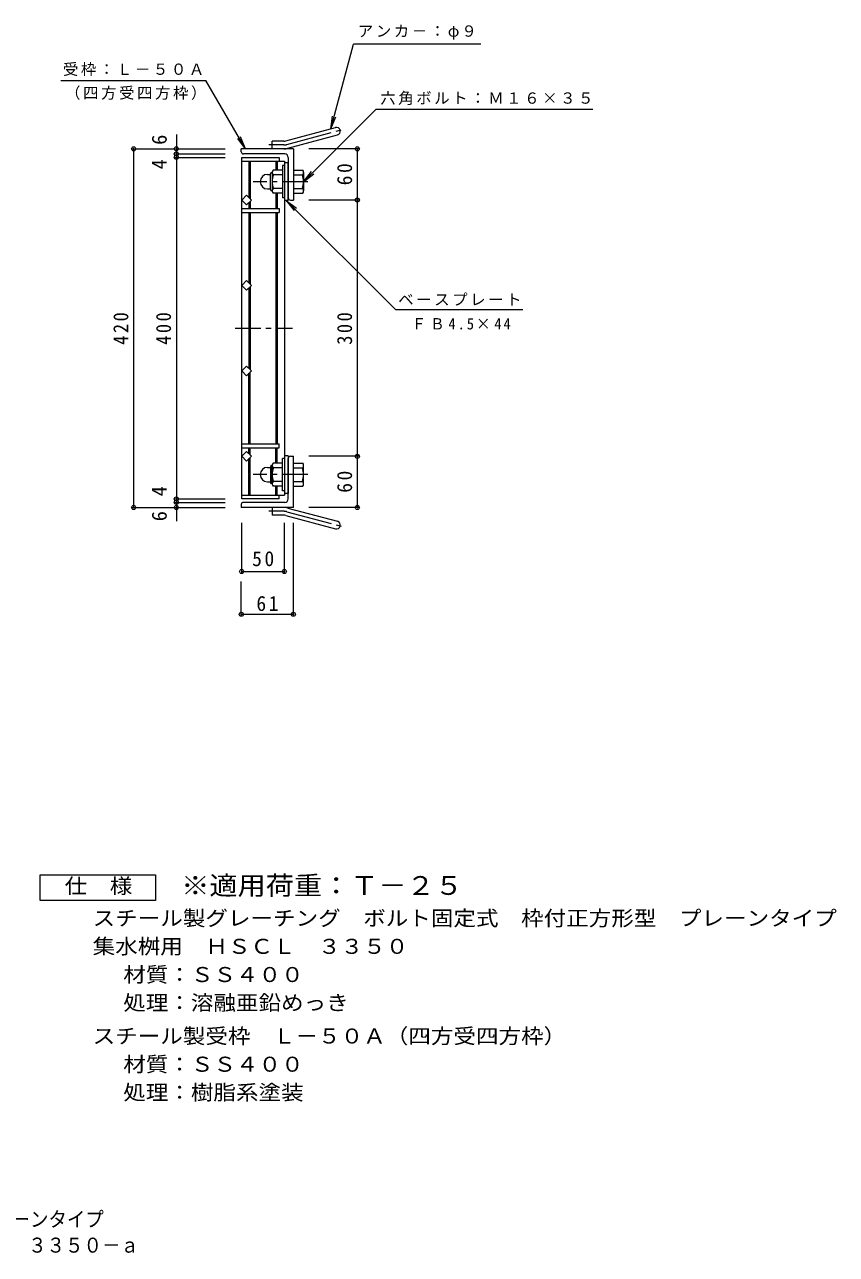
# Model space of a CAD drawing. Units: millimetres at full size, sheet at 1:6. Extents: x -788 to 1055, y -824 to 747.
# Drawn here: x 104 to 1055, y -824 to 616 of the extents above; entities that cross this region are included whole.
import ezdxf
from ezdxf.enums import TextEntityAlignment as Align

# ---------------------------------------------------------------- set-up
doc = ezdxf.new("R2010")
doc.units = ezdxf.units.MM
doc.header["$LTSCALE"] = 6
doc.header["$PDMODE"] = 32
doc.header["$PDSIZE"] = 4.8
doc.linetypes.add('CHAIN1', pattern=[8, 5, -1, 1, -1])
doc.linetypes.add('CHAIN2', pattern=[12, 9, -1, 1, -1])
for name, color, linetype, lineweight in [('E-1', 2, 'Continuous', 9), ('E-2', 3, 'Continuous', 9), ('E-4', 7, 'Continuous', 9), ('E-5', 7, 'Continuous', 9), ('F-5_F-5ﾚｲﾔ', 2, 'Continuous', 9)]:
    doc.layers.add(name, color=color, linetype=linetype, lineweight=lineweight)
doc.styles.add('ＭＳ ゴシック', font='')
doc.styles.get('ＭＳ ゴシック').set_extended_font_data('MS Gothic')

msp = doc.modelspace()

# ---------------------------------------------------------------- linework, layer by layer
at = {"layer": 'E-1'}
for p, q in [((410.187, 480.252), (468.378, 495.844)), ((394.042, 470.945), (394.042, 479.945)), ((407.857, 479.945), (394.042, 479.945)), ((412.516, 471.558), (470.707, 487.151)), ((419.042, 470.945), (358.042, 470.945)), ((358.042, 467.445), (358.042, 470.945)), ((409.042, 464.945), (360.542, 464.945)), ((413.042, 460.945), (413.042, 413.445)), ((419.042, 470.945), (419.042, 410.945)), ((406.242, 451.445), (406.242, 413.445)), ((408.542, 451.445), (406.242, 451.445)), ((388.732, 440.945), (392.242, 440.945)), ((392.242, 423.245), (392.242, 441.645)), ((394.042, 443.445), (394.242, 443.445)), ((394.242, 443.195), (394.242, 421.695)), ((406.242, 445.945), (395.281, 445.945)), ((406.242, 440.445), (395.281, 440.445)), ((419.042, 445.945), (430.004, 445.945)), ((419.042, 440.445), (430.004, 440.445)), ((431.243, 443.445), (431.042, 443.445)), ((431.042, 443.195), (431.042, 421.695)), ((388.742, 423.945), (392.242, 423.945)), ((394.042, 421.445), (394.242, 421.445)), ((406.242, 424.445), (395.281, 424.445)), ((406.242, 418.945), (395.281, 418.945)), ((419.042, 424.445), (430.004, 424.445)), ((419.042, 418.945), (430.004, 418.945)), ((431.243, 421.445), (431.042, 421.445)), ((408.542, 413.445), (406.242, 413.445)), ((415.542, 410.945), (419.042, 410.945)), ((406.242, 102.947), (395.281, 102.947)), ((408.542, 108.447), (406.242, 108.447)), ((413.042, 60.947), (413.042, 108.454)), ((415.542, 110.947), (419.042, 110.947)), ((419.042, 50.947), (419.042, 110.947)), ((419.042, 102.947), (430.004, 102.947)), ((388.742, 97.947), (392.242, 97.947)), ((392.242, 98.647), (392.242, 80.247)), ((394.042, 100.446), (394.242, 100.446)), ((394.242, 78.696), (394.242, 100.197)), ((406.242, 97.446), (395.281, 97.446)), ((419.042, 97.446), (430.004, 97.446)), ((431.243, 100.446), (431.042, 100.446)), ((431.042, 78.696), (431.042, 100.197)), ((388.732, 80.946), (392.242, 80.946)), ((394.042, 78.447), (394.242, 78.447)), ((406.242, 81.447), (395.281, 81.447)), ((406.242, 75.946), (395.281, 75.946)), ((419.042, 81.447), (430.004, 81.447)), ((419.042, 75.946), (430.004, 75.946)), ((431.243, 78.447), (431.042, 78.447)), ((358.042, 54.447), (358.042, 50.947)), ((419.042, 50.947), (358.042, 50.947)), ((409.042, 56.947), (360.542, 56.947)), ((394.042, 50.947), (394.042, 41.947)), ((412.516, 50.333), (470.707, 34.741)), ((407.857, 41.947), (394.042, 41.947)), ((410.187, 41.64), (468.378, 26.048))]:
    msp.add_line(p, q, dxfattribs=at)
at = {"layer": 'E-1', "linetype": 'CHAIN2'}
for p, q in [((411.351, 475.905), (476.518, 493.366)), ((407.857, 475.445), (390.237, 475.445)), ((407.857, 46.447), (390.237, 46.447)), ((411.351, 45.987), (476.518, 28.525))]:
    msp.add_line(p, q, dxfattribs=at)
at = {"layer": 'E-1', "linetype": 'CHAIN1'}
for p, q in [((436.159, 432.445), (371.941, 432.445)), ((436.159, 89.447), (371.941, 89.447))]:
    msp.add_line(p, q, dxfattribs=at)
at = {"layer": 'E-1'}
msp.add_lwpolyline([(408.542, 70.447), (406.242, 70.447), (406.242, 108.447)], dxfattribs=at)
for centre, radius, start, end in [((469.542, 491.497), 4.5, 285.00014, 104.99991), ((407.857, 488.945), 9, 270, 285.00002), ((360.542, 467.445), 2.5, 180, 270), ((407.857, 488.945), 18, 270, 285), ((409.042, 460.945), 4, 0, 90), ((388.732, 432.455), 8.49, 90, 180), ((388.742, 432.445), 8.5, 180, 270), ((394.042, 441.645), 1.8, 90, 180), ((398.402, 443.195), 4.16, 138.61835, 221.37988), ((418.243, 432.445), 24, 160.52881, 199.47119), ((407.042, 432.445), 24, 340.52881, 19.47119), ((426.882, 443.195), 4.16, 318.62012, 41.38165), ((394.042, 423.245), 1.8, 180, 270), ((398.402, 421.695), 4.16, 138.62012, 221.38165), ((426.882, 421.695), 4.16, 318.61835, 41.37988), ((415.542, 413.445), 2.5, 180, 270), ((398.402, 100.197), 4.16, 138.61835, 221.37988), ((415.542, 108.447), 2.5, 90, 180), ((426.882, 100.197), 4.16, 318.62012, 41.38165), ((388.742, 89.447), 8.5, 90, 180), ((388.732, 89.436), 8.49, 180, 270), ((394.042, 98.647), 1.8, 90, 180), ((418.243, 89.447), 24, 160.52881, 199.47119), ((407.042, 89.447), 24, 340.52881, 19.47119), ((394.042, 80.247), 1.8, 180, 270), ((398.402, 78.696), 4.16, 138.62012, 221.38165), ((426.882, 78.696), 4.16, 318.61835, 41.37988), ((409.042, 60.947), 4, 270, 0), ((360.542, 54.447), 2.5, 90, 180), ((407.857, 32.947), 18, 75, 90), ((407.857, 32.947), 9, 74.99998, 90), ((469.542, 30.394), 4.5, 255.00009, 74.99986)]:
    msp.add_arc(centre, radius, start, end, dxfattribs=at)
at = {"layer": 'E-1', "linetype": 'CHAIN2'}
for centre, start, end in [((407.857, 488.945), 270, 284.99995), ((407.857, 32.947), 75.00005, 90)]:
    msp.add_arc(centre, 13.5, start, end, dxfattribs=at)
at = {"layer": 'E-2'}
for p, q in [((358.542, 460.945), (402.542, 460.945)), ((358.542, 60.944), (358.542, 460.945)), ((402.542, 460.945), (402.542, 456.445)), ((358.542, 456.445), (408.542, 456.445)), ((367.042, 456.445), (367.042, 413.759)), ((368.542, 456.445), (368.542, 412.259)), ((398.542, 456.445), (398.542, 445.945)), ((400.042, 456.445), (400.042, 445.945)), ((408.542, 456.445), (408.542, 65.444)), ((413.042, 454.445), (408.542, 454.445)), ((413.042, 410.445), (413.042, 454.445)), ((398.542, 418.945), (398.542, 400.945)), ((400.042, 418.945), (400.042, 400.945)), ((367.042, 408.131), (367.042, 400.945)), ((368.542, 409.631), (368.542, 400.945)), ((413.042, 410.445), (408.542, 410.445)), ((358.542, 400.945), (402.542, 400.945)), ((358.542, 396.445), (402.542, 396.445)), ((367.042, 396.445), (367.042, 313.759)), ((368.542, 396.445), (368.542, 312.259)), ((398.542, 396.445), (398.542, 125.444)), ((400.042, 396.445), (400.042, 125.444)), ((402.542, 400.945), (402.542, 396.445)), ((367.042, 308.131), (367.042, 213.759)), ((368.542, 309.631), (368.542, 212.259)), ((367.042, 125.446), (367.042, 208.132)), ((368.542, 125.446), (368.542, 209.632)), ((358.542, 125.444), (402.542, 125.444)), ((358.542, 120.944), (402.542, 120.944)), ((364.199, 116.603), (358.542, 110.946)), ((369.856, 110.946), (364.199, 116.603)), ((367.042, 113.76), (367.042, 120.946)), ((368.542, 112.26), (368.542, 120.946)), ((398.542, 102.945), (398.542, 120.944)), ((400.042, 102.945), (400.042, 120.944)), ((402.542, 120.944), (402.542, 125.444)), ((358.542, 110.946), (364.199, 105.289)), ((364.199, 105.289), (369.856, 110.946)), ((367.042, 65.446), (367.042, 108.132)), ((368.542, 65.446), (368.542, 109.632)), ((413.042, 111.445), (408.542, 111.445)), ((413.042, 111.445), (413.042, 67.445)), ((398.542, 65.444), (398.542, 75.944)), ((400.042, 65.444), (400.042, 75.944)), ((358.542, 65.444), (408.542, 65.444)), ((402.542, 60.944), (358.542, 60.944)), ((402.542, 60.944), (402.542, 65.444)), ((413.042, 67.445), (408.542, 67.445))]:
    msp.add_line(p, q, dxfattribs=at)
at = {"layer": 'E-2', "linetype": 'CHAIN1'}
msp.add_line((350.936, 260.945), (418.045, 260.945), dxfattribs=at)
at = {"layer": 'E-2'}
for points in [[(358.542, 410.945), (364.199, 416.602), (369.856, 410.945), (364.199, 405.288)], [(358.542, 310.945), (364.199, 316.602), (369.856, 310.945), (364.199, 305.288)], [(358.542, 210.945), (364.199, 216.602), (369.856, 210.945), (364.199, 205.288)]]:
    msp.add_lwpolyline(points, close=True, dxfattribs=at)
at = {"layer": 'E-4'}
for p, q in [((282.042, 487.575), (282.042, 464.945)), ((230.242, 470.945), (339.042, 470.945)), ((232.042, 470.945), (232.042, 50.944)), ((280.242, 464.945), (339.042, 464.945)), ((280.242, 460.945), (339.042, 460.945)), ((282.042, 464.945), (282.042, 460.945)), ((282.042, 460.945), (282.042, 60.944)), ((495.842, 470.945), (437.042, 470.945)), ((494.042, 410.945), (494.042, 470.945)), ((495.842, 410.945), (437.042, 410.945)), ((494.042, 110.944), (494.042, 410.945)), ((495.842, 110.944), (437.042, 110.944)), ((494.042, 50.944), (494.042, 110.944)), ((280.242, 60.944), (339.042, 60.944)), ((282.042, 60.944), (282.042, 56.944)), ((230.242, 50.944), (339.042, 50.944)), ((280.242, 56.944), (339.042, 56.944)), ((282.042, 56.944), (282.042, 34.781)), ((495.842, 50.944), (437.042, 50.944)), ((358.542, -25.856), (358.542, 32.944)), ((408.542, -25.856), (408.542, 32.944)), ((419.042, -75.856), (419.042, 32.944)), ((358.542, -24.056), (408.542, -24.056)), ((358.042, -75.856), (358.042, -35.812)), ((358.042, -74.056), (419.042, -74.056))]:
    msp.add_line(p, q, dxfattribs=at)
for p in [(232.042, 470.945), (282.042, 470.945), (282.042, 464.945), (282.042, 460.945), (494.042, 470.945), (494.042, 410.945), (494.042, 110.944), (282.042, 60.944), (282.042, 56.944), (232.042, 50.944), (282.042, 50.944), (494.042, 50.944), (358.542, -24.056), (408.542, -24.056), (358.042, -74.056), (358.042, -74.056), (419.042, -74.056)]:
    msp.add_point(p, dxfattribs=at)
at = {"layer": 'E-5'}
for p, q in [((462.991, 494.4), (489.581, 593.638)), ((638.581, 593.638), (489.581, 593.638)), ((146.748, 551.13), (316.748, 551.13)), ((363.042, 470.945), (316.748, 551.13)), ((462.991, 494.4), (464.949, 509.272)), ((462.991, 494.4), (468.731, 508.259)), ((363.042, 470.945), (353.911, 482.845)), ((363.042, 470.945), (357.302, 484.803)), ((431.042, 432.445), (440.174, 444.346)), ((431.042, 432.445), (442.943, 441.577)), ((410.792, 410.445), (419.924, 398.544)), ((410.792, 410.445), (422.693, 401.313)), ((410.792, 410.445), (538.989, 282.248)), ((687.813, 282.248), (538.989, 282.248))]:
    msp.add_line(p, q, dxfattribs=at)
msp.add_lwpolyline([(431.042, 432.445), (515.834, 517.237), (769.834, 517.237)], dxfattribs=at)
at = {"layer": 'F-5_F-5ﾚｲﾔ'}
msp.add_lwpolyline([(122.739, -409.313), (122.739, -379.313), (257.739, -379.313), (257.739, -409.313)], close=True, dxfattribs=at)

# ---------------------------------------------------------------- texts
at = {"layer": 'E-4', "color": 2, "style": 'ＭＳ ゴシック'}
for s, p in [('6', (276.042, 475.575)), ('4', (276.042, 446.866)), ('4', (276.042, 63.989)), ('6', (276.042, 34.781))]:
    msp.add_text(s, height=17.6, rotation=90, dxfattribs=at).set_placement(p, align=Align.BOTTOM_LEFT)
at = {"layer": 'E-4', "color": 2, "char_height": 17.6, "attachment_point": 7, "rotation": 90, "style": 'ＭＳ ゴシック'}
for s, insert in [('\\T1.27;\\W0.95;60', (488.042, 428.195)), ('\\T1.27;\\W0.9;420', (226.042, 241.445)), ('\\T1.27;\\W0.9;400', (276.042, 241.445)), ('\\T1.27;\\W0.9;300', (488.042, 241.445)), ('\\T1.27;\\W0.95;60', (488.042, 68.194))]:
    msp.add_mtext(s, dxfattribs=dict(at, insert=insert))
at = {"layer": 'E-4', "color": 2, "char_height": 17.6, "attachment_point": 7, "style": 'ＭＳ ゴシック'}
for s, insert in [('\\T1.27;\\W0.95;50', (370.792, -18.056)), ('\\T1.27;\\W0.95;61', (375.792, -70.456))]:
    msp.add_mtext(s, dxfattribs=dict(at, insert=insert))
at = {"layer": 'E-5', "char_height": 13.2, "attachment_point": 7, "style": 'ＭＳ ゴシック'}
for s, insert in [('\\T1.17;アンカ－：φ９', (494.581, 598.638)), ('\\T1.17;受枠：Ｌ－５０Ａ', (149.248, 556.13)), ('\\T1.17;（四方受四方枠）', (151.748, 528.13)), ('\\T1.17;六角ボルト：Ｍ１６×３５', (520.834, 522.237)), ('\\T1.17;ベースプレート', (541.914, 287.248)), ('\\T1.26;\\W0.95;ＦＢ4.5×44', (557.519, 259.248))]:
    msp.add_mtext(s, dxfattribs=dict(at, insert=insert))
at = {"layer": 'F-5_F-5ﾚｲﾔ', "style": 'ＭＳ ゴシック'}
for s, width, p in [('仕\u3000様', 1.1, (151.239, -406.313)), ('スチール製グレーチング\u3000ボルト固定式\u3000枠付正方形型\u3000プレーンタイプ', 1.1, (183.993, -444.065)), ('集水桝用\u3000ＨＳＣＬ\u3000３３５０', 1.1, (183.993, -477.065)), ('材質：ＳＳ４００', 1.1, (219.82, -510.065)), ('処理：溶融亜鉛めっき', 1.1, (219.82, -543.065)), ('スチール製受枠\u3000Ｌ－５０Ａ（四方受四方枠）', 1.1, (183.993, -582.065)), ('材質：ＳＳ４００', 1.1, (219.82, -615.065)), ('処理：樹脂系塗装', 1.1, (219.82, -648.065)), ('スチール製グレーチング\u3000ボルト固定式\u3000枠付正方形型\u3000プレーンタイプ', 0.9, (-515.905, -796.619)), ('集水桝用\u3000クッションなし\u3000ＨＳＣＬ\u3000３３５０－ａ', 0.9, (-280.387, -826.942))]:
    msp.add_text(s, height=17.6, dxfattribs=dict(at, width=width)).set_placement(p, align=Align.BOTTOM_LEFT)
at = {"layer": 'F-5_F-5ﾚｲﾔ', "color": 3, "style": 'ＭＳ ゴシック', "width": 1.1}
msp.add_text('※適用荷重：Ｔ－２５', height=21.99, dxfattribs=at).set_placement((287.739, -409.313), align=Align.BOTTOM_LEFT)

doc.saveas('drawing.dxf')
